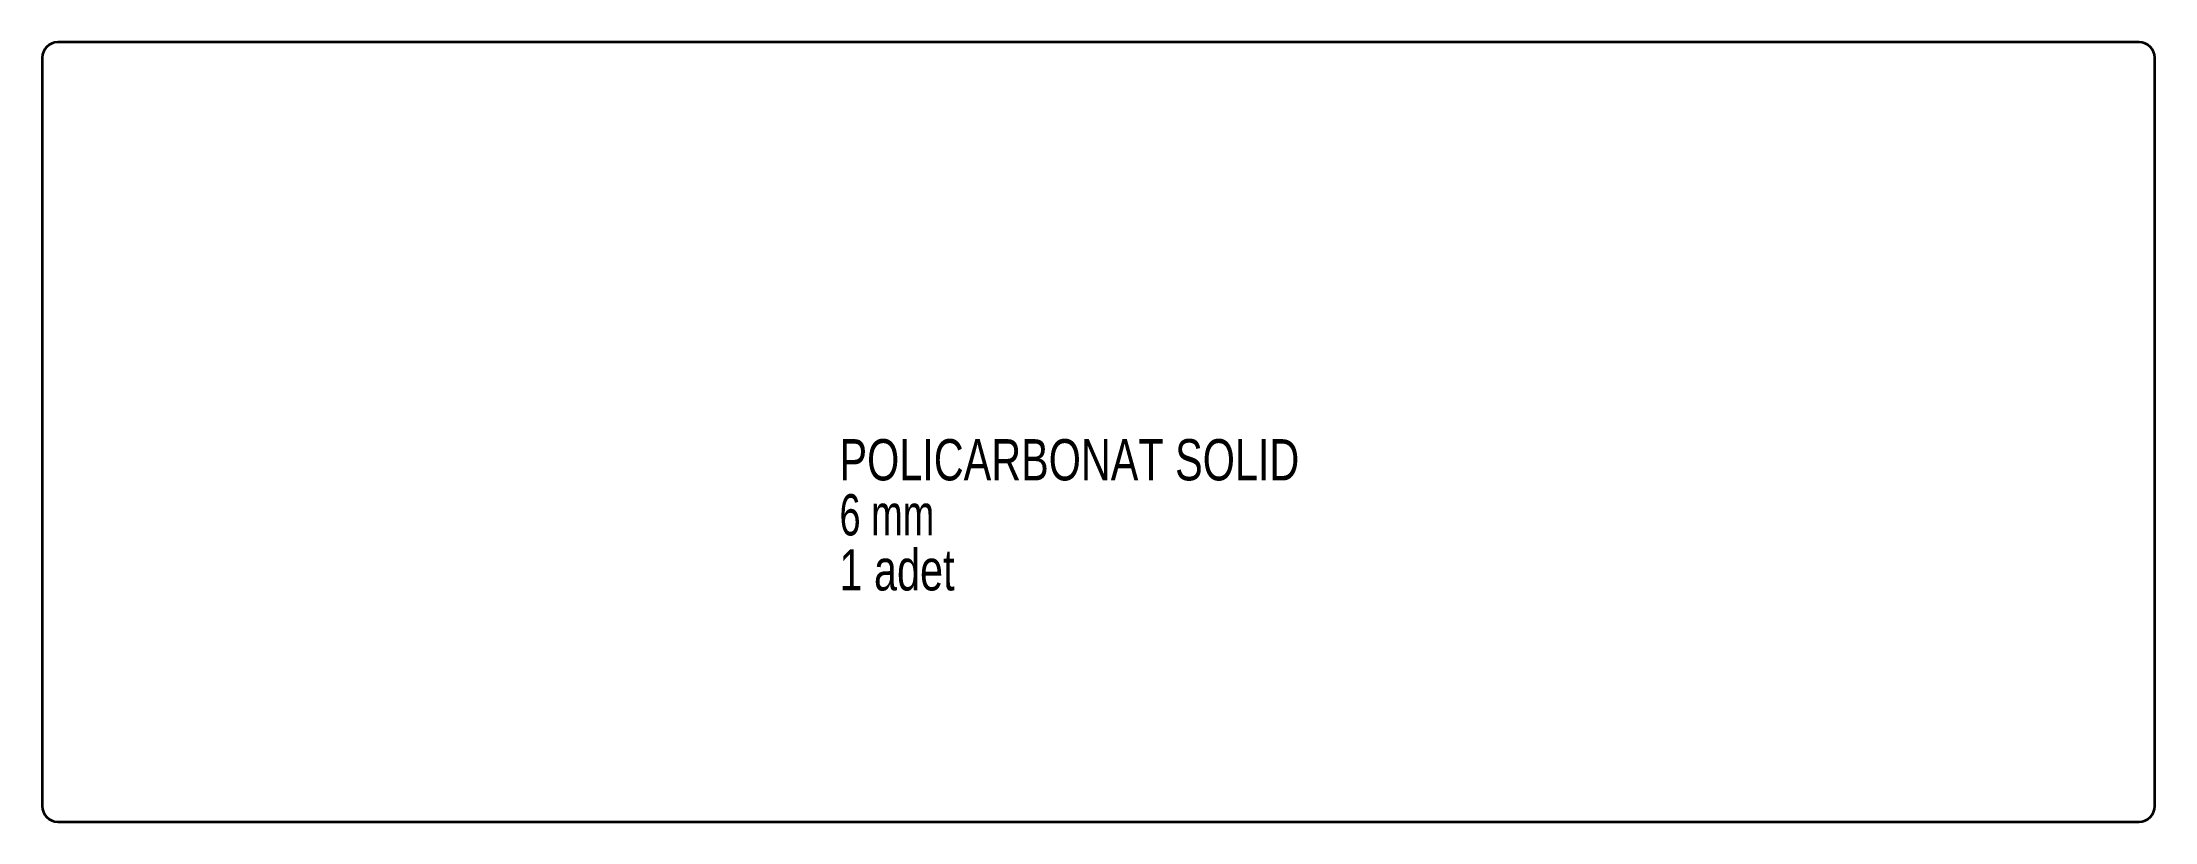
# Model space of a CAD drawing. Header units: millimetres. Extents: x -488 to 867, y -108 to 392.
import ezdxf

# ---------------------------------------------------------------- set-up
doc = ezdxf.new("R2010")
doc.units = ezdxf.units.MM
doc.styles.add('SLDTEXTSTYLE0', font='TXT', dxfattribs={"width": 0.75})
doc.styles.add('SLDTEXTSTYLE1', font='TXT', dxfattribs={"width": 0.6875})

msp = doc.modelspace()

# ---------------------------------------------------------------- linework, layer by layer
at = {"color": 7, "linetype": 'Continuous', "lineweight": 35}
for p, q in [((-488.5, 381.8), (-488.5, -98.2)), ((856.5, 391.8), (-478.5, 391.8)), ((866.5, -98.2), (866.5, 381.8)), ((-478.5, -108.2), (856.5, -108.2))]:
    msp.add_line(p, q, dxfattribs=at)
for centre, start, end in [((-478.5, 381.8), 90, 180), ((856.5, 381.8), 0, 90), ((-478.5, -98.2), 180, 270), ((856.5, -98.2), 270, 0)]:
    msp.add_arc(centre, 10, start, end, dxfattribs=at)

# ---------------------------------------------------------------- texts
at = {"color": 7, "linetype": 'Continuous', "lineweight": 0, "attachment_point": 1}
for s, insert, char_height, style in [('POLICARBONAT SOLID', (22.9, 137.2), 26.458, 'SLDTEXTSTYLE0'), ('6 mm', (22.9, 101.9), 26.46, 'SLDTEXTSTYLE1'), ('1 adet', (22.9, 66.6), 26.46, 'SLDTEXTSTYLE0')]:
    msp.add_mtext(s, dxfattribs=dict(at, insert=insert, char_height=char_height, style=style))

doc.saveas('drawing.dxf')
